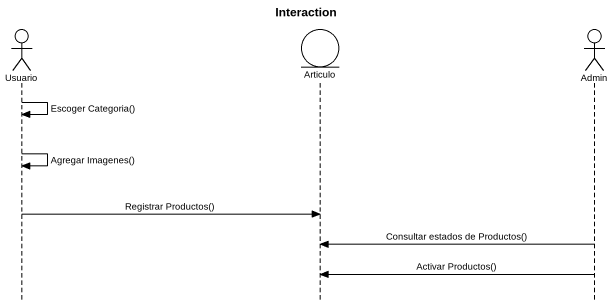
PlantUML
@startuml
title Interaction
hide footbox
actor Usuario
entity Articulo
actor Admin

Usuario -> Usuario : Escoger Categoria()
Usuario -> Usuario : Agregar Imagenes()
Usuario -> Articulo : Registrar Productos()
Admin -> Articulo : Consultar estados de Productos()
Admin -> Articulo : Activar Productos()
@enduml
